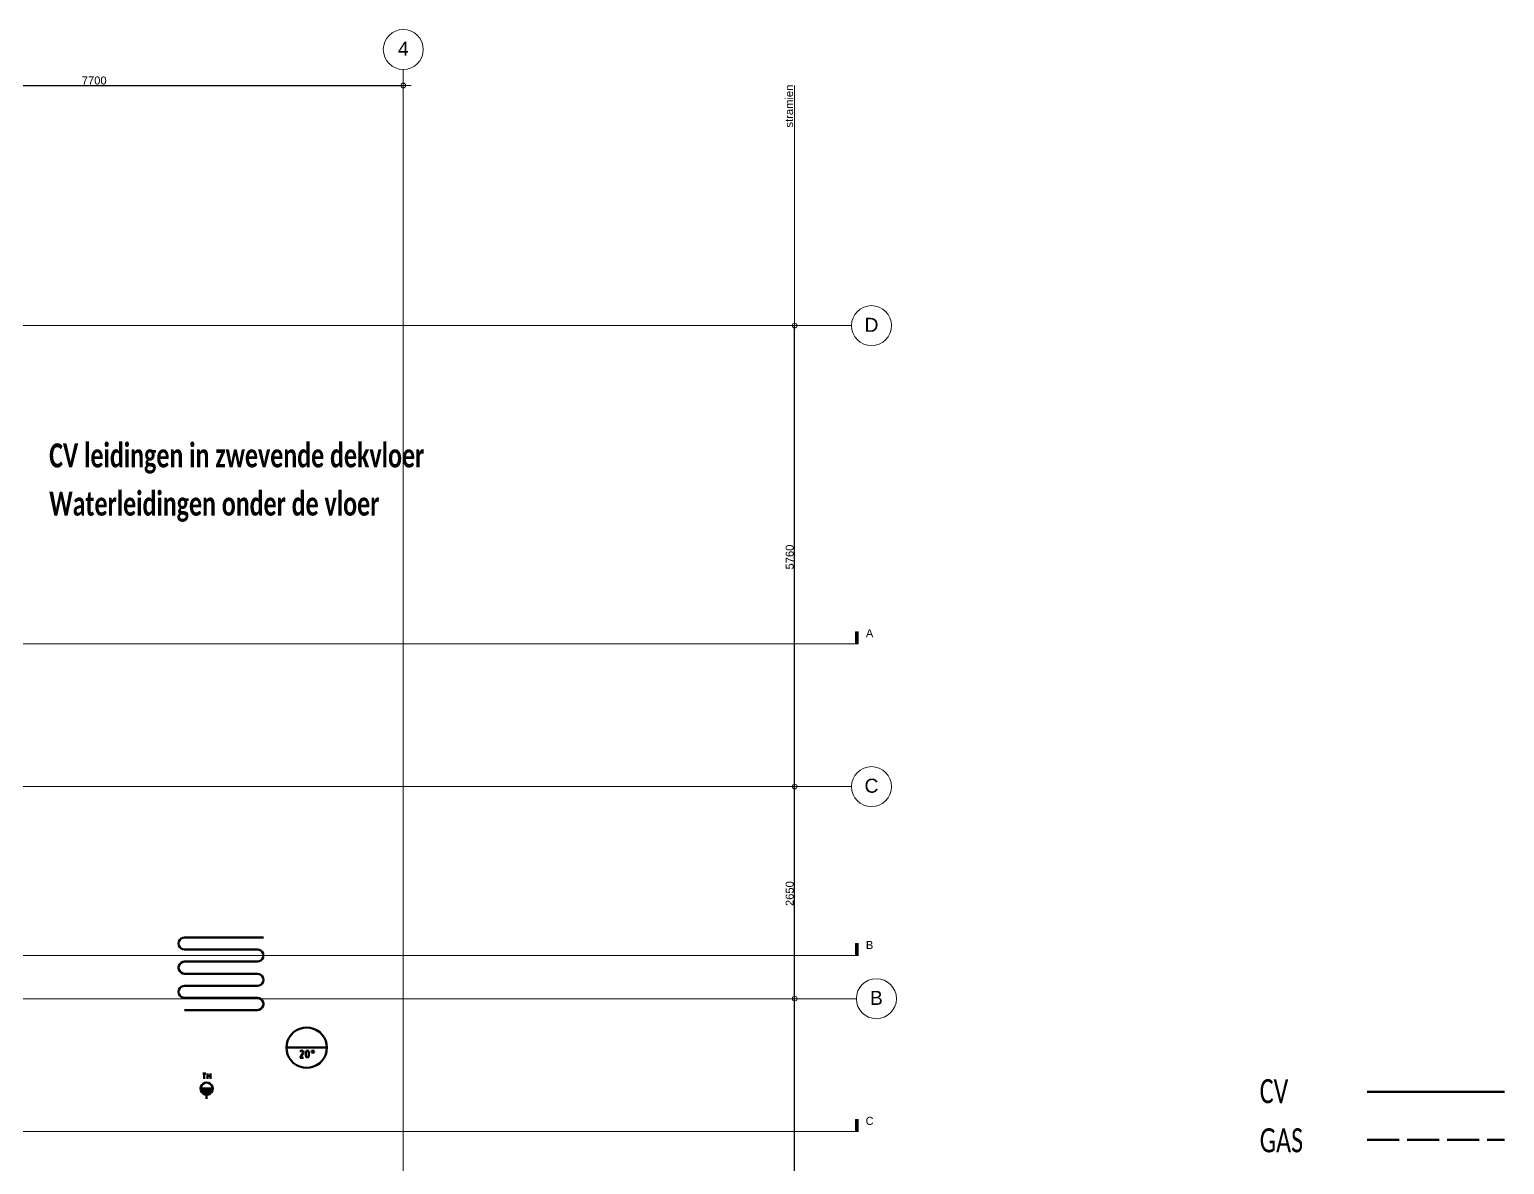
# Model space of a CAD drawing. Header units: metres. Extents: x -4.5 to 35.1, y -3.6 to 25.4.
# Drawn here: x 16.63 to 35.06, y 10.78 to 24.96 of the extents above; entities that cross this region are included whole.
import ezdxf

# ---------------------------------------------------------------- set-up
doc = ezdxf.new("R2010")
doc.units = ezdxf.units.M
doc.header["$PDMODE"] = 65
doc.linetypes.add('STRICHLINIE2_S3', pattern=[0.5, 0.4, -0.1])
for name, color, linetype, lineweight in [('Algemeen', 7, 'Continuous', 25), ('New_A Stramien', 7, 'Continuous', 13), ('Standard', 7, 'Continuous', 25)]:
    doc.layers.add(name, color=color, linetype=linetype, lineweight=lineweight)
doc.styles.add('ARIAL', font='ARIAL.TTF')
doc.styles.add('Calibri', font='Calibri')
doc.dimstyles.new('_DIMSTYLE_3', dxfattribs={"dimtxt": 0.1, "dimasz": 0.2, "dimexe": 0, "dimexo": 0, "dimgap": 0.05, "dimtad": 2, "dimdec": 0, "dimlfac": 1000, "dimrnd": 1, "dimdsep": 46, "dimtxsty": 'ARIAL', "dimblk1": 'ALL_ML_KREIS', "dimblk2": 'ALL_ML_KREIS', "dimsah": 1, "dimcen": 0, "dimclrd": 9, "dimclre": 9, "dimclrt": 9, "dimadec": 0, "dimazin": 0, "dimtfac": 1, "dimtdec": 0, "dimtix": 1, "dimtmove": 2, "dimatfit": 3, "dimfxl": 0, "dimtzin": 0, "dimlwd": 0, "dimlwe": 13, "dimarcsym": 0})

# ---------------------------------------------------------------- blocks, each defined once
blk = doc.blocks.new('COMPLEXOBJECT_0')
at = {"layer": 'Standard', "color": 252, "linetype": 'Continuous', "lineweight": 13, "insert": (27.15, 21.27), "char_height": 0.175, "width": 0.26487, "attachment_point": 5, "style": 'ARIAL'}
blk.add_mtext('\\W0.99;D', dxfattribs=at)
blk = doc.blocks.new('ALL_ML_KREIS')
at = {"color": 0, "linetype": 'ByBlock', "lineweight": -2}
for p, q in [((-1, 0), (0.5, 0)), ((0, -0.5), (0, 0.5))]:
    blk.add_line(p, q, dxfattribs=at)
blk.add_circle((0, 0), 0.15, dxfattribs=at)
blk = doc.blocks.new('*D7')
at = {"layer": 'DEFPOINTS', "color": 252, "linetype": 'Continuous', "lineweight": 13}
for p in [(13.6, 24.26), (13.6, 24.26), (21.3, 24.26)]:
    blk.add_point(p, dxfattribs=at)
at = {"layer": 'Standard', "color": 9, "linetype": 'Continuous', "lineweight": -2}
for p, q in [((13.6, 24.26), (13.6, 24.26)), ((21.3, 24.26), (21.3, 24.26))]:
    blk.add_line(p, q, dxfattribs=at)
at = {"layer": 'Standard', "color": 252, "linetype": 'Continuous', "lineweight": -2}
blk.add_line((13.6, 24.26), (21.3, 24.26), dxfattribs=at)
at = {"layer": 'Standard', "color": 9, "linetype": 'Continuous', "lineweight": 13, "xscale": 0.2, "yscale": 0.2, "zscale": 0.2, "rotation": 180}
blk.add_blockref('ALL_ML_KREIS', (13.6, 24.26), dxfattribs=at)
at = {"layer": 'Standard', "color": 9, "linetype": 'Continuous', "lineweight": 13, "xscale": 0.2, "yscale": 0.2, "zscale": 0.2}
blk.add_blockref('ALL_ML_KREIS', (21.3, 24.26), dxfattribs=at)
at = {"layer": 'Standard', "color": 9, "linetype": 'Continuous', "lineweight": 13, "insert": (17.438, 24.322), "char_height": 0.1, "width": 0.4, "attachment_point": 5, "style": 'ARIAL'}
blk.add_mtext('\\A1;{7700}', dxfattribs=at)
blk = doc.blocks.new('*D9')
at = {"layer": 'DEFPOINTS', "color": 252, "linetype": 'Continuous', "lineweight": 13}
for p in [(26.19, 21.26), (26.19, 15.5), (26.19, 15.5)]:
    blk.add_point(p, dxfattribs=at)
at = {"layer": 'Standard', "color": 9, "linetype": 'Continuous', "lineweight": -2}
for p, q in [((26.19, 21.26), (26.19, 21.26)), ((26.19, 15.5), (26.19, 15.5))]:
    blk.add_line(p, q, dxfattribs=at)
at = {"layer": 'Standard', "color": 252, "linetype": 'Continuous', "lineweight": -2}
blk.add_line((26.19, 15.5), (26.19, 21.26), dxfattribs=at)
at = {"layer": 'Standard', "color": 9, "linetype": 'Continuous', "lineweight": 13, "xscale": 0.2, "yscale": 0.2, "zscale": 0.2}
for p, rotation in [((26.19, 21.26), 90), ((26.19, 15.5), -90.00000000000001)]:
    blk.add_blockref('ALL_ML_KREIS', p, dxfattribs=dict(at, rotation=rotation))
at = {"layer": 'Standard', "color": 9, "linetype": 'Continuous', "lineweight": 13, "insert": (26.128, 18.368), "char_height": 0.1, "width": 0.4, "attachment_point": 5, "rotation": 90, "style": 'ARIAL'}
blk.add_mtext('\\A1;{5760}', dxfattribs=at)
blk = doc.blocks.new('NSY101')
at = {"color": 0, "linetype": 'ByBlock', "lineweight": -2}
blk.add_circle((0, 0), 0.05, dxfattribs=at)
blk = doc.blocks.new('*D19')
at = {"layer": 'DEFPOINTS', "color": 252, "linetype": 'Continuous', "lineweight": 13}
for p in [(26.19, 12.85), (26.19, 1), (26.19, 1)]:
    blk.add_point(p, dxfattribs=at)
at = {"layer": 'Standard', "color": 9, "linetype": 'Continuous', "lineweight": -2}
for p, q in [((26.19, 12.85), (26.19, 12.85)), ((26.19, 1), (26.19, 1))]:
    blk.add_line(p, q, dxfattribs=at)
at = {"layer": 'Standard', "color": 252, "linetype": 'Continuous', "lineweight": -2}
blk.add_line((26.19, 1), (26.19, 12.85), dxfattribs=at)
at = {"layer": 'Standard', "color": 9, "linetype": 'Continuous', "lineweight": 13, "xscale": 0.2, "yscale": 0.2, "zscale": 0.2}
for p, rotation in [((26.19, 12.85), 90), ((26.19, 1), -90.00000000000001)]:
    blk.add_blockref('ALL_ML_KREIS', p, dxfattribs=dict(at, rotation=rotation))
at = {"layer": 'Standard', "color": 9, "linetype": 'Continuous', "lineweight": 13, "insert": (26.128, 6.909), "char_height": 0.1, "width": 0.5, "attachment_point": 5, "rotation": 90, "style": 'ARIAL'}
blk.add_mtext('\\A1;{11850}', dxfattribs=at)
blk = doc.blocks.new('*D20')
at = {"layer": 'DEFPOINTS', "color": 252, "linetype": 'Continuous', "lineweight": 13}
for p in [(26.19, 15.5), (26.19, 12.85), (26.19, 12.85)]:
    blk.add_point(p, dxfattribs=at)
at = {"layer": 'Standard', "color": 9, "linetype": 'Continuous', "lineweight": -2}
for p, q in [((26.19, 15.5), (26.19, 15.5)), ((26.19, 12.85), (26.19, 12.85))]:
    blk.add_line(p, q, dxfattribs=at)
at = {"layer": 'Standard', "color": 252, "linetype": 'Continuous', "lineweight": -2}
blk.add_line((26.19, 12.85), (26.19, 15.5), dxfattribs=at)
at = {"layer": 'Standard', "color": 9, "linetype": 'Continuous', "lineweight": 13, "xscale": 0.2, "yscale": 0.2, "zscale": 0.2}
for p, rotation in [((26.19, 15.5), 90), ((26.19, 12.85), -90.00000000000001)]:
    blk.add_blockref('ALL_ML_KREIS', p, dxfattribs=dict(at, rotation=rotation))
at = {"layer": 'Standard', "color": 9, "linetype": 'Continuous', "lineweight": 13, "insert": (26.128, 14.163), "char_height": 0.1, "width": 0.4, "attachment_point": 5, "rotation": 90, "style": 'ARIAL'}
blk.add_mtext('\\A1;{2650}', dxfattribs=at)
blk = doc.blocks.new('*D21')
at = {"layer": 'DEFPOINTS', "color": 252, "linetype": 'Continuous', "lineweight": 13}
for p in [(26.19, 21.26), (26.19, 15.5), (26.19, 15.5)]:
    blk.add_point(p, dxfattribs=at)
at = {"layer": 'Standard', "color": 9, "linetype": 'Continuous', "lineweight": -2}
for p, q in [((26.19, 21.26), (26.19, 21.26)), ((26.19, 15.5), (26.19, 15.5))]:
    blk.add_line(p, q, dxfattribs=at)
at = {"layer": 'Standard', "color": 252, "linetype": 'Continuous', "lineweight": -2}
blk.add_line((26.19, 15.5), (26.19, 21.26), dxfattribs=at)
at = {"layer": 'Standard', "color": 9, "linetype": 'Continuous', "lineweight": 13, "xscale": 0.2, "yscale": 0.2, "zscale": 0.2}
for p, rotation in [((26.19, 21.26), 90), ((26.19, 15.5), -90.00000000000001)]:
    blk.add_blockref('ALL_ML_KREIS', p, dxfattribs=dict(at, rotation=rotation))
at = {"layer": 'Standard', "color": 9, "linetype": 'Continuous', "lineweight": 13, "insert": (26.128, 18.368), "char_height": 0.1, "width": 0.4, "attachment_point": 5, "rotation": 90, "style": 'ARIAL'}
blk.add_mtext('\\A1;{5760}', dxfattribs=at)
blk = doc.blocks.new('COMPLEXOBJECT_4')
at = {"layer": 'Standard', "color": 252, "linetype": 'Continuous', "lineweight": 13, "char_height": 0.175, "width": 0.22374, "attachment_point": 5, "style": 'ARIAL'}
for insert in [(21.3, 24.72), (21.3, -3.04)]:
    blk.add_mtext('\\W0.99;4', dxfattribs=dict(at, insert=insert))
blk = doc.blocks.new('COMPLEXOBJECT_5')
at = {"layer": 'Standard', "color": 252, "linetype": 'Continuous', "lineweight": 13, "insert": (27.15, 15.51), "char_height": 0.175, "width": 0.26487, "attachment_point": 5, "style": 'ARIAL'}
blk.add_mtext('\\W0.99;C', dxfattribs=at)
blk = doc.blocks.new('COMPLEXOBJECT_6')
at = {"layer": 'Standard', "color": 252, "linetype": 'Continuous', "lineweight": 13, "insert": (27.211, 12.86), "char_height": 0.175, "width": 0.24966, "attachment_point": 5, "style": 'ARIAL'}
blk.add_mtext('\\W0.99;B', dxfattribs=at)

msp = doc.modelspace()

# ---------------------------------------------------------------- hatches: boundary and pattern name
at = {"layer": 'Standard', "linetype": 'Continuous', "lineweight": 13}
for points in [[(26.9817, 17.284), (26.9817, 17.434), (26.9517, 17.434), (26.9517, 17.284)], [(26.9817, 17.284), (26.9817, 17.434), (26.9517, 17.434), (26.9517, 17.284)], [(26.9817, 13.3895), (26.9817, 13.5395), (26.9517, 13.5395), (26.9517, 13.3895)], [(26.9817, 11.1917), (26.9817, 11.3417), (26.9517, 11.3417), (26.9517, 11.1917)]]:
    msp.add_hatch(color=0, dxfattribs=at).paths.add_polyline_path(points)

# ---------------------------------------------------------------- linework, layer by layer
at = {"layer": 'New_A Stramien', "color": 252, "linetype": 'Continuous', "lineweight": 13}
for p, q in [((21.3, 23.4554), (21.3, 24.46)), ((21.3, -1.7955), (21.3, 23.4554)), ((21.3, -1.7955), (21.3, 23.4554)), ((-2.89, 21.26), (25.9, 21.26)), ((-2.89, 21.26), (25.9, 21.26)), ((-2.89, 21.26), (25.9, 21.26)), ((25.9, 21.26), (26.9, 21.26)), ((25.9, 21.26), (26.9, 21.26)), ((-2.89, 15.5), (25.9, 15.5)), ((-2.89, 15.5), (25.9, 15.5)), ((25.9, 15.5), (26.9, 15.5)), ((-2.8287, 12.85), (25.9613, 12.85)), ((-2.8287, 12.85), (25.9613, 12.85)), ((25.9613, 12.85), (26.9613, 12.85))]:
    msp.add_line(p, q, dxfattribs=at)
for centre, start, end in [((21.3, 24.71), 90, 270), ((21.3, 24.71), 270, 90), ((27.15, 21.26), 0, 180), ((27.15, 21.26), 0, 180), ((27.15, 21.26), 180, 0), ((27.15, 21.26), 180, 0), ((27.15, 15.5), 0, 180), ((27.15, 15.5), 180, 0), ((27.2113, 12.85), 0, 180), ((27.2113, 12.85), 180, 0)]:
    msp.add_arc(centre, 0.25, start, end, dxfattribs=at)
at = {"layer": 'Standard', "color": 252, "linetype": 'Continuous', "lineweight": 13}
for p, q in [((26.19, 21.26), (26.19, 24.26)), ((26.19, 21.26), (26.19, 24.26)), ((26.9517, 17.434), (26.9817, 17.434)), ((26.9517, 17.284), (26.9517, 17.434)), ((26.9517, 17.434), (26.9817, 17.434)), ((26.9517, 17.284), (26.9517, 17.434)), ((26.9817, 17.434), (26.9817, 17.284)), ((26.9817, 17.434), (26.9817, 17.284)), ((-4.1221, 17.284), (26.8317, 17.284)), ((-4.1221, 17.284), (26.8317, 17.284)), ((-4.1221, 17.284), (26.8317, 17.284)), ((26.9817, 17.284), (26.4717, 17.284)), ((26.9817, 17.284), (26.4717, 17.284)), ((26.9817, 17.284), (26.9517, 17.284)), ((26.9817, 17.284), (26.9517, 17.284)), ((26.9517, 13.5395), (26.9817, 13.5395)), ((26.9517, 13.3895), (26.9517, 13.5395)), ((26.9817, 13.5395), (26.9817, 13.3895)), ((-4.1221, 13.3895), (26.8317, 13.3895)), ((-4.1221, 13.3895), (26.8317, 13.3895)), ((26.9817, 13.3895), (26.4717, 13.3895)), ((26.9817, 13.3895), (26.9517, 13.3895)), ((26.9517, 11.3417), (26.9817, 11.3417)), ((26.9517, 11.1917), (26.9517, 11.3417)), ((26.9817, 11.3417), (26.9817, 11.1917)), ((-4.1221, 11.1917), (26.8317, 11.1917)), ((-4.1221, 11.1917), (26.8317, 11.1917)), ((26.9817, 11.1917), (26.4717, 11.1917)), ((26.9817, 11.1917), (26.9517, 11.1917))]:
    msp.add_line(p, q, dxfattribs=at)
at = {"layer": 'Standard', "color": 52, "linetype": 'Continuous', "lineweight": 50}
for p, q in [((18.4968, 13.5634), (18.4926, 13.5404)), ((18.4926, 13.5404), (18.4926, 13.5384)), ((18.4926, 13.5384), (18.4968, 13.5154)), ((18.5072, 13.5842), (18.4968, 13.5634)), ((18.4968, 13.5154), (18.5072, 13.4946)), ((18.5239, 13.6009), (18.5072, 13.5842)), ((18.5072, 13.4946), (18.5239, 13.4779)), ((18.5447, 13.6113), (18.5239, 13.6009)), ((18.5239, 13.4779), (18.5447, 13.4675)), ((18.5676, 13.6155), (18.5447, 13.6113)), ((18.5447, 13.4675), (18.5676, 13.4633)), ((19.5531, 13.6155), (18.5676, 13.6155)), ((18.5676, 13.4633), (19.4781, 13.4633)), ((19.4781, 13.4633), (19.501, 13.4613)), ((19.501, 13.4613), (19.5219, 13.4508)), ((18.5072, 13.2821), (18.4968, 13.2613)), ((18.5239, 13.2988), (18.5072, 13.2821)), ((18.5447, 13.3092), (18.5239, 13.2988)), ((18.5676, 13.3134), (18.5447, 13.3092)), ((19.4781, 13.3134), (18.5676, 13.3134)), ((19.501, 13.3175), (19.4781, 13.3134)), ((19.5219, 13.3279), (19.501, 13.3175)), ((19.5219, 13.4508), (19.5385, 13.4342)), ((19.5385, 13.3446), (19.5219, 13.3279)), ((19.5385, 13.4342), (19.549, 13.4133)), ((19.549, 13.3654), (19.5385, 13.3446)), ((19.549, 13.4133), (19.5531, 13.3904)), ((19.5531, 13.3883), (19.549, 13.3654)), ((19.5531, 13.3904), (19.5531, 13.3883)), ((18.4968, 13.2613), (18.4926, 13.2383)), ((18.4926, 13.2383), (18.4926, 13.2363)), ((18.4926, 13.2363), (18.4968, 13.2133)), ((18.4968, 13.2133), (18.5072, 13.1925)), ((18.5072, 13.1925), (18.5239, 13.1758)), ((18.5239, 13.1758), (18.5447, 13.1654)), ((18.5447, 13.1654), (18.5676, 13.1612)), ((18.5676, 13.1612), (19.4781, 13.1612)), ((19.4781, 13.1612), (19.501, 13.1571)), ((19.501, 13.1571), (19.5219, 13.1467)), ((19.5219, 13.1467), (19.5385, 13.13)), ((19.5385, 13.13), (19.549, 13.1092)), ((19.549, 13.1092), (19.5531, 13.0862)), ((19.5531, 13.0862), (19.5531, 13.0842)), ((18.4968, 12.9591), (18.4926, 12.9362)), ((18.4926, 12.9362), (18.4926, 12.9342)), ((18.4926, 12.9342), (18.4968, 12.9112)), ((18.5072, 12.98), (18.4968, 12.9591)), ((18.4968, 12.9112), (18.5072, 12.8904)), ((18.5239, 12.9967), (18.5072, 12.98)), ((18.5447, 13.0071), (18.5239, 12.9967)), ((18.5676, 13.0112), (18.5447, 13.0071)), ((19.4781, 13.0112), (18.5676, 13.0112)), ((19.501, 13.0133), (19.4781, 13.0112)), ((19.5219, 13.0237), (19.501, 13.0133)), ((19.5385, 13.0404), (19.5219, 13.0237)), ((19.549, 13.0612), (19.5385, 13.0404)), ((19.5531, 13.0842), (19.549, 13.0612)), ((18.5072, 12.8904), (18.5239, 12.8737)), ((18.5239, 12.8737), (18.5447, 12.8633)), ((18.5447, 12.8633), (18.5676, 12.8591)), ((18.5676, 12.8591), (19.4781, 12.8591)), ((19.4781, 12.8591), (19.501, 12.855)), ((19.501, 12.855), (19.5219, 12.8446)), ((19.5219, 12.7216), (19.501, 12.7112)), ((19.5219, 12.8446), (19.5385, 12.8279)), ((19.5385, 12.7383), (19.5219, 12.7216)), ((19.5385, 12.8279), (19.549, 12.807)), ((19.549, 12.7591), (19.5385, 12.7383)), ((19.549, 12.807), (19.5531, 12.7841)), ((19.5531, 12.782), (19.549, 12.7591)), ((19.5531, 12.7841), (19.5531, 12.782)), ((19.4781, 12.7071), (18.5676, 12.7071)), ((19.501, 12.7112), (19.4781, 12.7071)), ((19.874, 12.3633), (19.8552, 12.3237)), ((19.899, 12.3987), (19.874, 12.3633)), ((19.9303, 12.4299), (19.899, 12.3987)), ((19.9677, 12.4549), (19.9303, 12.4299)), ((20.0073, 12.4737), (19.9677, 12.4549)), ((20.049, 12.4862), (20.0073, 12.4737)), ((20.0927, 12.4904), (20.049, 12.4862)), ((20.1365, 12.4862), (20.0927, 12.4904)), ((20.1782, 12.4737), (20.1365, 12.4862)), ((20.2177, 12.4549), (20.1782, 12.4737)), ((20.2553, 12.4299), (20.2177, 12.4549)), ((20.2865, 12.3987), (20.2553, 12.4299)), ((20.3115, 12.3633), (20.2865, 12.3987)), ((20.3303, 12.3237), (20.3115, 12.3633)), ((19.8448, 12.282), (19.8406, 12.2383)), ((19.8406, 12.2383), (20.3449, 12.2383)), ((19.8406, 12.2383), (19.8448, 12.1945)), ((19.8552, 12.3237), (19.8448, 12.282)), ((19.8448, 12.1945), (19.8552, 12.1508)), ((20.0198, 12.1987), (20.0136, 12.1862)), ((20.049, 12.1716), (20.0136, 12.1112)), ((20.0323, 12.2028), (20.0198, 12.1987)), ((20.0427, 12.1987), (20.0323, 12.2028)), ((20.0511, 12.1924), (20.0427, 12.1987)), ((20.049, 12.1716), (20.0532, 12.182)), ((20.0532, 12.182), (20.0511, 12.1924)), ((20.0927, 12.1966), (20.0844, 12.1716)), ((20.0844, 12.1716), (20.0844, 12.1424)), ((20.1032, 12.2028), (20.0927, 12.1966)), ((20.1136, 12.1966), (20.1032, 12.2028)), ((20.1219, 12.1716), (20.1136, 12.1966)), ((20.1219, 12.1424), (20.1219, 12.1716)), ((20.1573, 12.1987), (20.1532, 12.1862)), ((20.1532, 12.1862), (20.1573, 12.1758)), ((20.1698, 12.2028), (20.1573, 12.1987)), ((20.1573, 12.1758), (20.1698, 12.1716)), ((20.1803, 12.1987), (20.1698, 12.2028)), ((20.1698, 12.1716), (20.1803, 12.1758)), ((20.1844, 12.1862), (20.1803, 12.1987)), ((20.1803, 12.1758), (20.1844, 12.1862)), ((20.3407, 12.282), (20.3303, 12.3237)), ((20.3303, 12.1508), (20.3407, 12.1945)), ((20.3449, 12.2383), (20.3407, 12.282)), ((20.3407, 12.1945), (20.3449, 12.2383)), ((19.8552, 12.1508), (19.874, 12.1112)), ((19.874, 12.1112), (19.899, 12.0758)), ((19.899, 12.0758), (19.9303, 12.0445)), ((19.9303, 12.0445), (19.9677, 12.0195)), ((19.9677, 12.0195), (20.0073, 12.0008)), ((20.0073, 12.0008), (20.049, 11.9883)), ((20.0136, 12.1112), (20.0532, 12.1112)), ((20.049, 11.9883), (20.0927, 11.9862)), ((20.0844, 12.1424), (20.0927, 12.1174)), ((20.0927, 12.1174), (20.1032, 12.1112)), ((20.0927, 11.9862), (20.1365, 11.9883)), ((20.1032, 12.1112), (20.1136, 12.1174)), ((20.1136, 12.1174), (20.1219, 12.1424)), ((20.1365, 11.9883), (20.1782, 12.0008)), ((20.1782, 12.0008), (20.2177, 12.0195)), ((20.2177, 12.0195), (20.2553, 12.0445)), ((20.2553, 12.0445), (20.2865, 12.0758)), ((20.2865, 12.0758), (20.3115, 12.1112)), ((20.3115, 12.1112), (20.3303, 12.1508)), ((18.7939, 11.9166), (18.8314, 11.9166)), ((18.7989, 11.7875), (18.8197, 11.798)), ((18.8126, 11.8479), (18.8126, 11.9166)), ((18.8197, 11.798), (18.8426, 11.8021)), ((18.8426, 11.8021), (18.8655, 11.798)), ((18.8543, 11.8479), (18.8543, 11.9166)), ((18.8543, 11.8854), (18.8918, 11.8854)), ((18.8655, 11.798), (18.8885, 11.7875)), ((18.8918, 11.9166), (18.8918, 11.8479)), ((18.7676, 11.7271), (18.7718, 11.75)), ((18.7718, 11.7042), (18.7676, 11.7271)), ((18.7718, 11.75), (18.7822, 11.7709)), ((18.7822, 11.6813), (18.7718, 11.7042)), ((18.7822, 11.7709), (18.7989, 11.7875)), ((18.7989, 11.6646), (18.7822, 11.6813)), ((18.8197, 11.6542), (18.7989, 11.6646)), ((18.8426, 11.6521), (18.8197, 11.6542)), ((18.8655, 11.6542), (18.8426, 11.6521)), ((18.8426, 11.6521), (18.8426, 11.6)), ((18.8885, 11.6646), (18.8655, 11.6542)), ((18.8885, 11.7875), (18.9051, 11.7709)), ((18.9051, 11.6834), (18.8885, 11.6646)), ((18.9051, 11.7709), (18.9155, 11.75)), ((18.9155, 11.7042), (18.9051, 11.6834)), ((18.9155, 11.75), (18.9197, 11.7271)), ((18.9197, 11.7271), (18.9155, 11.7042)), ((35.0591, 11.6865), (33.3441, 11.6865))]:
    msp.add_line(p, q, dxfattribs=at)
at = {"layer": 'Standard', "color": 30, "linetype": 'STRICHLINIE2_S3', "lineweight": 50}
msp.add_line((33.3441, 11.0865), (35.0591, 11.0865), dxfattribs=at)
at = {"layer": 'Standard', "color": 7, "linetype": 'Continuous', "lineweight": 50}
for points in [[(18.7718, 11.7042), (18.7676, 11.7271), (18.8426, 11.7271), (18.7718, 11.7042)], [(18.7822, 11.6813), (18.7718, 11.7042), (18.8426, 11.7271), (18.7822, 11.6813)], [(18.7989, 11.6646), (18.7822, 11.6813), (18.8426, 11.7271), (18.7989, 11.6646)], [(18.8197, 11.6542), (18.7989, 11.6646), (18.8426, 11.7271), (18.8197, 11.6542)], [(18.8426, 11.6521), (18.8197, 11.6542), (18.8426, 11.7271), (18.8426, 11.6521)], [(18.9197, 11.7271), (18.9155, 11.7042), (18.8426, 11.7271), (18.9197, 11.7271)], [(18.9155, 11.7042), (18.9051, 11.6834), (18.8426, 11.7271), (18.9155, 11.7042)], [(18.9051, 11.6834), (18.8885, 11.6646), (18.8426, 11.7271), (18.9051, 11.6834)], [(18.8885, 11.6646), (18.8655, 11.6542), (18.8426, 11.7271), (18.8885, 11.6646)], [(18.8655, 11.6542), (18.8426, 11.6521), (18.8426, 11.7271), (18.8655, 11.6542)]]:
    msp.add_lwpolyline(points, close=True, dxfattribs=at)

# ---------------------------------------------------------------- block references
at = {"layer": 'New_A Stramien', "color": 252, "linetype": 'Continuous', "lineweight": 13, "xscale": 1e-09, "yscale": 1e-09, "zscale": 1e-09}
for p in [(21.3, 23.4554), (21.3, 23.4554), (25.9, 21.26), (25.9, 21.26), (25.9, 21.26), (25.9, 21.26), (25.9, 15.5), (25.9, 15.5), (25.9613, 12.85), (25.9613, 12.85)]:
    msp.add_blockref('NSY101', p, dxfattribs=at)
at = {"layer": 'Standard', "color": 252, "linetype": 'Continuous', "lineweight": 13}
for name in ['COMPLEXOBJECT_4', 'COMPLEXOBJECT_0', 'COMPLEXOBJECT_5', 'COMPLEXOBJECT_6']:
    msp.add_blockref(name, (0, 0), dxfattribs=at)

# ---------------------------------------------------------------- texts
at = {"layer": 'Algemeen', "color": 7, "linetype": 'Continuous', "lineweight": 50, "insert": (16.8759, 19.7882), "char_height": 0.3, "width": 7.02291, "attachment_point": 1, "line_spacing_factor": 1.204819, "style": 'ARIAL'}
msp.add_mtext('{\\fCalibri|i0|b1;\\H0.300000;\\W0.700000;\\C7;CV leidingen in zwevende dekvloer}\\P{\\fCalibri|i0|b1;\\H0.300000;\\W0.700000;\\C7;Waterleidingen onder de vloer}\\P', dxfattribs=at)
at = {"layer": 'Algemeen', "color": 7, "linetype": 'Continuous', "lineweight": 25, "char_height": 0.3, "attachment_point": 4, "style": 'Calibri'}
for s, insert, width in [('{\\fCalibri|i0|b0;\\H0.300000;\\W0.694318;\\C7;CV}\\P', (32.0006, 11.6928), 0.624886), ('{\\fCalibri|i0|b0;\\H0.300000;\\W0.694318;\\C7;GAS}\\P', (32.0006, 11.079), 0.892695)]:
    msp.add_mtext(s, dxfattribs=dict(at, insert=insert, width=width))
at = {"layer": 'Standard', "color": 252, "linetype": 'Continuous', "lineweight": 13, "insert": (26.1716, 23.7352), "char_height": 0.1, "width": 0.588485, "attachment_point": 7, "rotation": 90, "style": 'ARIAL'}
msp.add_mtext('\\W1.00;stramien', dxfattribs=at)
msp.add_mtext('\\W1.00;stramien', dxfattribs=at)
at = {"layer": 'Standard', "color": 252, "linetype": 'Continuous', "lineweight": 13, "char_height": 0.1, "attachment_point": 6, "style": 'ARIAL'}
for s, insert, width in [('\\W0.99;A', (27.1724, 17.4157), 0.142664), ('\\W0.99;A', (27.1724, 17.4157), 0.142664), ('\\W0.99;B', (27.1724, 13.5211), 0.142664), ('\\W0.99;C', (27.1761, 11.3225), 0.151357)]:
    msp.add_mtext(s, dxfattribs=dict(at, insert=insert, width=width))

# ---------------------------------------------------------------- dimensions: what is measured, and where the dimension line sits
at = {"layer": 'Standard', "color": 252, "linetype": 'Continuous', "lineweight": 13}
dim = msp.add_linear_dim(base=(21.3, 24.26), p1=(13.6, 24.26), p2=(21.3, 24.26), dimstyle='_DIMSTYLE_3', override={"dimpost": '<>', "dimclrd": 9, "dimclre": 9, "dimclrt": 9, "dimlwd": 0, "dimlwe": 13}, dxfattribs=at)
dim.commit()
dim.dimension.update_dxf_attribs({"geometry": '*D7', "text_midpoint": (17.438, 24.3217), "dimtype": 160})
for base, p1, p2, picture, middle in [((26.19, 21.26), (26.19, 15.5), (26.19, 21.26), '*D9', (26.1283, 18.368)), ((26.19, 21.26), (26.19, 15.5), (26.19, 21.26), '*D21', (26.1283, 18.368)), ((26.19, 15.5), (26.19, 12.85), (26.19, 15.5), '*D20', (26.1283, 14.163)), ((26.19, 12.85), (26.19, 1), (26.19, 12.85), '*D19', (26.1283, 6.9091))]:
    dim = msp.add_linear_dim(base=base, p1=p1, p2=p2, angle=90, dimstyle='_DIMSTYLE_3', override={"dimpost": '<>', "dimclrd": 9, "dimclre": 9, "dimclrt": 9, "dimlwd": 0, "dimlwe": 13}, dxfattribs=at)
    dim.commit()
    dim.dimension.update_dxf_attribs({"geometry": picture, "text_midpoint": middle, "dimtype": 160})

doc.saveas('drawing.dxf')
